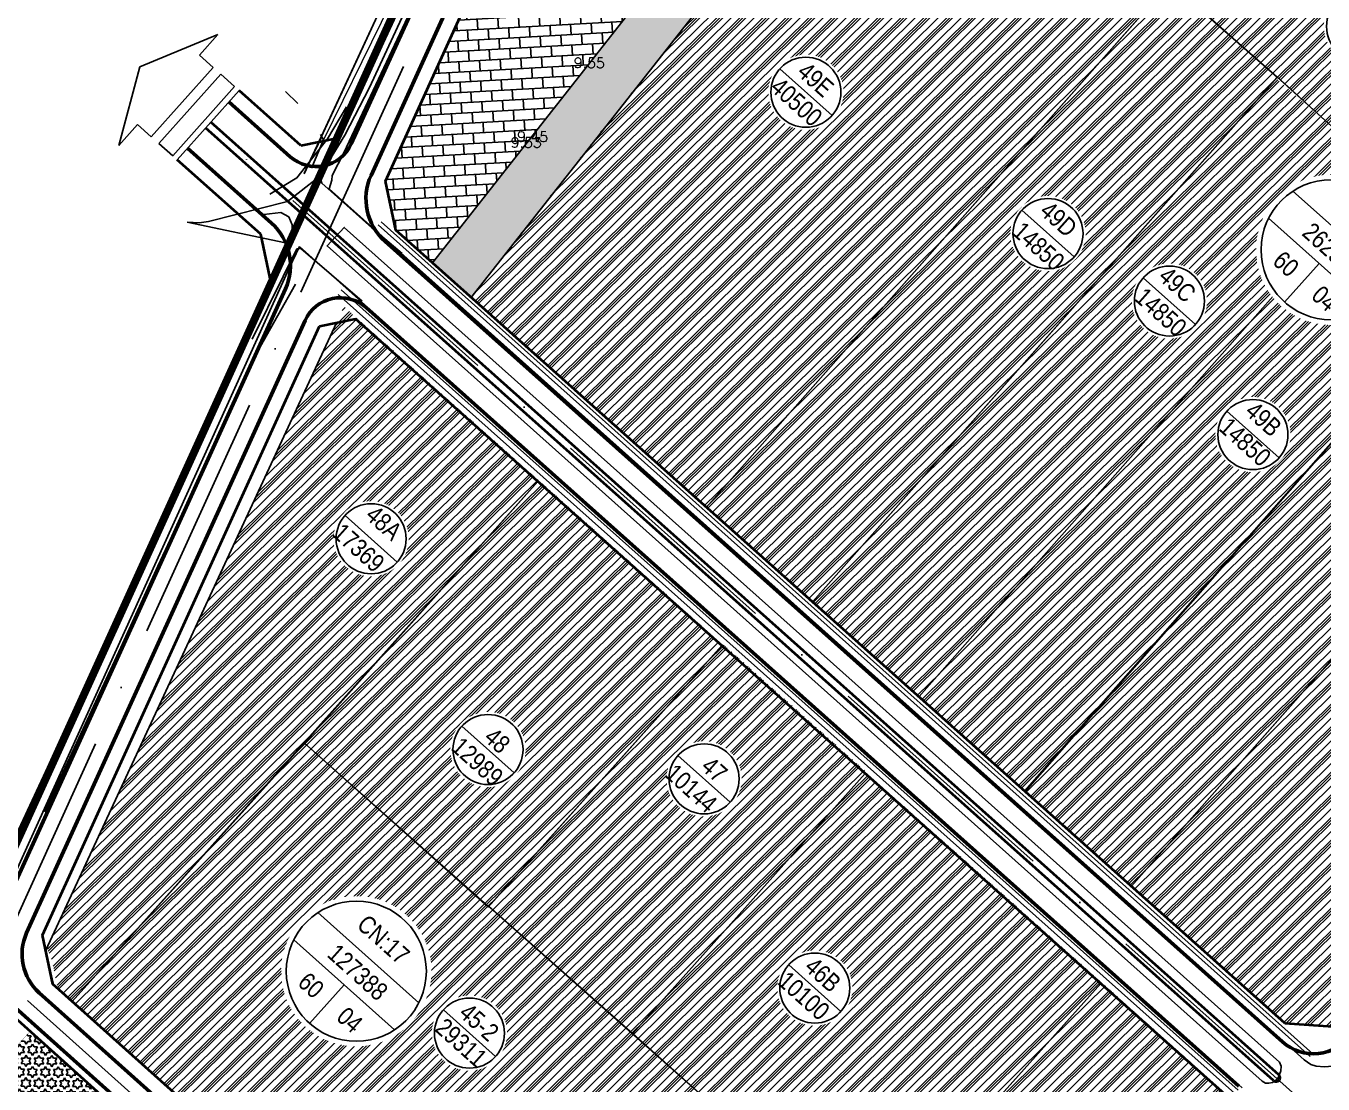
# Model space of a CAD drawing. Extents: x 577299 to 581055, y 2342699 to 2346415.
# Drawn here: x 577668 to 578170, y 2345408 to 2345818 of the extents above; entities that cross this region are included whole.
import ezdxf
from ezdxf.enums import TextEntityAlignment as Align

# ---------------------------------------------------------------- set-up
doc = ezdxf.new("R2010")
doc.units = 0
doc.header["$LTSCALE"] = 10
doc.header["$MEASUREMENT"] = 0
doc.set_wipeout_variables(frame=1)
for name, pattern in [('ACAD_ISO10W100', [18, 12, -3, 0, -3]), ('CENTER', [2, 1.25, -0.25, 0.25, -0.25]), ('DUONGDUT', [0.1875, 0.125, -0.0625])]:
    doc.linetypes.add(name, pattern=pattern)
for name, color, linetype in [('BoCo', 103, 'Continuous'), ('cayxanh', 74, 'Continuous'), ('DIA_HINH', 8, 'Continuous'), ('dientich', 11, 'Continuous'), ('DUONG', 7, 'Continuous'), ('HTCN', 192, 'Continuous'), ('HTRanhTN', 147, 'Continuous'), ('HTTruongHoc', 40, 'Continuous'), ('KYHIEU', 2, 'Continuous'), ('Lopcaodo', 7, 'Continuous'), ('Lopduong', 7, 'Continuous'), ('THUA', 60, 'Continuous'), ('Tim dg', 6, 'CENTER'), ('Vhe', 5, 'Continuous')]:
    doc.layers.add(name, color=color, linetype=linetype)
for name, color, linetype, lineweight in [('dqh', 7, 'Continuous', 60), ('DuongQH', 7, 'Continuous', 60), ('r-g-t-ke', 7, 'Continuous', 20), ('whe', 142, 'Continuous', 35), ('wlong-duong', 40, 'Continuous', 53)]:
    doc.layers.add(name, color=color, linetype=linetype, lineweight=lineweight)
doc.styles.add('CHUHOA', font='VHARIALN.TTF')
doc.styles.add('CHUNHO', font='romans.shx')
doc.linetypes.add('BOCAP_XAY', pattern='A,0.75,[147,LTTLL.SHX,S=0.1,R=0,X=0,Y=0],0.75', length=1.5)
pattern_1 = [(359.5822414465865, (-17089.49387132749, 4285.578996322351), (0.0157859059371963, 2.165005960155136), [1.25, -1.25]), (59.58224144658642, (-17089.49387132749, 4285.578996322351), (-1.867057207870469, 1.096173975640932), [1.25, -1.25]), (119.5822414465864, (-17088.86099498766, 4286.656942308764), (-1.882843113807666, -1.068831984514204), [1.249999999999999, -1.249999999999999])]
pattern_2 = [(44.58224144658647, (-17089.49387132749, 4285.578996322351), (-4.387077063733642, 4.451522754840438), []), (44.58224144658647, (-17090.04225596041, 4286.135436666897), (-4.387077063733642, 4.451522754840438), []), (44.58224144658647, (-17090.59064059355, 4286.691877011443), (-4.387077063733642, 4.451522754840438), []), (44.58224144658647, (-17092.2357944923, 4288.361198044266), (-4.387077063733642, 4.451522754840438), [])]

# ---------------------------------------------------------------- blocks, each defined once
blk = doc.blocks.new('dct')
at = {"layer": 'Lopcaodo', "style": 'CHUNHO'}
blk.add_attdef('CAO_DO', (0, 0), '', height=4, dxfattribs=at)
blk = doc.blocks.new('KH1')
blk.add_wipeout([(-9.815119456102614, 12.404740682925475), (-7.928703719729572, 13.630616989834209), (-6.2936617965533905, 14.440019016168051), (-4.990080078460707, 14.941880748275345), (-3.044045688846083, 15.479942078704141), (-1.6776825051704556, 15.717712344924973), (0.6337484963214628, 15.871199986289284), (0.6338390846552322, 15.871199985577611), (2.707968272994698, 15.747705651788497), (4.264333061747788, 15.49003355722894), (5.932968518104801, 15.048646055482408), (8.148035402664583, 14.173775639725346), (9.750643573235187, 13.305567916785371), (11.432544526336198, 12.13691817495312), (13.033011343902768, 10.712735401930697), (14.252265038467932, 9.350260761654248), (15.372318226482388, 7.790299001081667), (16.15638603063238, 6.429811262014283), (17.216303460202514, 3.9225681688419805), (17.75712989380162, 1.9085119984362997), (18.055526878773183, -0.17075637020022327), (18.1148684198123, -1.6099199372964215), (17.902499176973883, -4.3264993486354335), (17.43264955666622, -6.445876608543406), (16.65104186108533, -8.612481399515094), (15.720640707677818, -10.440278774586742), (13.845997719605073, -13.056579896551165), (12.145833946884872, -14.76520185595387), (10.189406421313485, -16.248190169707442), (7.410489096666792, -17.724054745070433), (5.4833893786393695, -18.40487564161338), (3.5570247796099324, -18.844884676209176), (0.6337484964899325, -19.091039860894025), (-2.1303580842449055, -18.871126980138676), (-3.947856328314831, -18.479965906793954), (-5.712765514219493, -17.89829965082342), (-7.110599306181582, -17.282017145322786), (-8.465822403928197, -16.53598315617877), (-10.165047533860744, -15.356758049176381), (-10.165047533860744, -15.356758049176381), (-12.946862911990596, -12.617033435934104), (-14.185428233028558, -10.882543884214865), (-15.363752714218656, -8.657579748098023), (-16.13676136185695, -6.5434331753345525), (-16.760585714776546, -3.3496587447714887), (-16.76058571463039, -1.609919936667339), (-16.639835790760607, 1.0757531002613305), (-16.228061740090737, 3.0019028418333207), (-15.032075385260196, 6.147110157236604), (-13.344101922620645, 8.888139475993455), (-12.056425908261755, 10.412934439835649)])
blk.add_line((16.90621199877933, -1.609919938258827), (-15.63871500501409, -1.609911752399057))
blk.add_circle((0.6337484971154481, -1.609919938258827), 16.2724635018339)
blk = doc.blocks.new('1898')
at = {"layer": 'Vhe', "color": 5}
for p, q in [((12423.54196934628, -118.4557452017194, -0.9760984428329067), (12404.06507459246, -128.3742790229663, -0.9760984428329067)), ((12423.54196934628, -118.4557452017184, -0.9760984428329067), (12404.06507459246, -128.3742790229654, -0.9760984428329067)), ((12423.54196934628, -118.4557452017184, -0.9760984428329067), (12419.1907688026, -124.2033821880637, -0.9760984428329067)), ((12423.02252679349, -127.1041825505187, -0.9760984428329067), (12408.51852498122, -146.2629725049984, -0.9760984428329067)), ((12404.06507459246, -128.3742790229663, -0.9760984428329067), (12400.33556644664, -149.1098091288842, -0.9760984428329067)), ((12424.57511449911, -128.2734364923228, 5.235), (12410.07111268683, -147.4322264467998, 5.235)), ((12424.57511449911, -128.2734364923228, 5.235), (12428.40687249001, -131.1742368547796, 5.235)), ((12428.40687249001, -131.1742368547796, 5.235), (12413.90287067773, -150.3330268092566, 5.235)), ((12404.68676699032, -143.3621721425425, -0.9760984428329067), (12400.33556644664, -149.1098091288842, -0.9760984428329067)), ((12408.51852498122, -146.2629725049984, -0.9760984428329067), (12404.68676699032, -143.3621721425425, -0.9760984428329067)), ((12413.90287067773, -150.3330268092575, 5.235), (12410.07111268683, -147.4322264467998, 5.235))]:
    blk.add_line(p, q, dxfattribs=at)
at = {"layer": 'Vhe'}
blk.add_line((12429.67756111581, -132.0717324268215, 5.235), (12415.16553987168, -151.2411154998372, 5.235), dxfattribs=at)
at = {"layer": 'Vhe', "color": 5, "elevation": -0.976098442832907}
blk.add_lwpolyline([(12419.1907688026, -124.2033821880637), (12423.02252679349, -127.1041825505187)], dxfattribs=at)
blk = doc.blocks.new('vfgf')
blk.add_wipeout([(582058.1788077278, 2343877.0589778256), (582061.8886299017, 2343876.5144697707), (582064.8252940959, 2343875.725914554), (582067.0086159023, 2343874.917781221), (582070.0353965418, 2343873.4472791655), (582072.0063550356, 2343872.239665367), (582075.0665776745, 2343869.8856586204), (582075.0666909824, 2343869.8855588385), (582077.5250047428, 2343867.4464832027), (582079.1879001233, 2343865.409882899), (582080.7888662094, 2343863.019825981), (582082.5958418873, 2343859.4856823822), (582083.6440873254, 2343856.634482372), (582084.4605826234, 2343853.3201474342), (582084.8937553229, 2343849.7758873194), (582084.9180732602, 2343846.7287101983), (582084.600782554, 2343843.543781533), (582084.0829544647, 2343840.978437353), (582082.6470357972, 2343836.674878614), (582081.1050678599, 2343833.5599699984), (582079.1880371108, 2343830.630524076), (582077.6770549808, 2343828.765041511), (582074.4191689637, 2343825.6010388047), (582071.49702916, 2343823.467631082), (582068.1329193705, 2343821.618545402), (582064.9558862739, 2343820.3571359133), (582059.7292671476, 2343819.1495202677), (582055.7206769198, 2343818.8850531257), (582051.6400801173, 2343819.185079543), (582046.5385520743, 2343820.3999708593), (582043.3782085691, 2343821.671051798), (582040.4840335381, 2343823.2425327334), (582036.5564378715, 2343826.154564204), (582033.3412968918, 2343829.474236008), (582031.4988085395, 2343831.9654383357), (582029.9319363468, 2343834.637000623), (582028.8623345064, 2343836.947535747), (582027.9889489292, 2343839.373430488), (582027.1624329226, 2343842.7200753917), (582027.1624329226, 2343842.7200753917), (582026.7006589305, 2343849.211056972), (582027.0619520908, 2343852.744825133), (582028.0388420427, 2343856.825729498), (582029.4006416909, 2343860.3215757315), (582032.1382288296, 2343865.0035072933), (582034.0545129413, 2343867.1795887575), (582037.1637579701, 2343870.405850152), (582039.8004204413, 2343872.361536065), (582044.7607481087, 2343874.9782378767), (582049.8912646294, 2343876.547477094), (582053.1814299362, 2343877.0363579346)]).dxf.layer = 'KYHIEU'
at = {"layer": 'KYHIEU'}
for p, q in [((582080.11775702, 2343835.989211664), (582040.8035025845, 2343870.609845393)), ((582070.8195247275, 2343825.430385244), (582031.5052647925, 2343860.051023817)), ((582051.1623947598, 2343842.740704531), (582037.8877412715, 2343827.666367392))]:
    blk.add_line(p, q, dxfattribs=at)
blk.add_circle((582055.8115077729, 2343848.02011141), 27.1207725030565, dxfattribs=at)

msp = doc.modelspace()

# ---------------------------------------------------------------- hatches: boundary and pattern name
at = {"layer": 'cayxanh'}
h = msp.add_hatch(dxfattribs=at)
h.set_pattern_fill('STARS', color=256, scale=9.999999999999998, angle=-0.4177585534135331, style=0)
h.set_pattern_definition(pattern_1)
h.paths.add_polyline_path([(577658.1243068739, 2345415.870756166), (577668.3938521715, 2345395.133620271), (577662.3454105614, 2345384.201749323), (577656.2890293291, 2345377.402969098), (577701.7616059524, 2345332.917546984), (577747.453006794, 2345358.603720785), (577669.7806143763, 2345428.155729246), (577668.9731085445, 2345427.986184596)])
at = {"layer": 'HTCN'}
h = msp.add_hatch(dxfattribs=at)
h.set_pattern_fill('PLASTI', color=256, scale=24.99999999999999, angle=44.58224144658646, style=0)
h.set_pattern_definition(pattern_2)
h.paths.add_polyline_path([(578008.4343009633, 2345926.300719439), (577913.8849208446, 2345806.432409316), (577900.389869025, 2345789.365040825), (577875.9691826182, 2345758.533994935), (577840.0186230624, 2345712.608230151), (577931.2811572838, 2345631.463325029), (578111.0897256478, 2345835.122954559), (578022.8219047398, 2345913.508616266)])
h = msp.add_hatch(dxfattribs=at)
h.set_pattern_fill('PLASTI', color=256, scale=24.99999999999999, angle=44.58224144658646, style=0)
h.set_pattern_definition(pattern_2)
h.paths.add_polyline_path([(578382.5689621547, 2345663.548985162), (578393.8895327654, 2345676.066777381), (578263.779505319, 2345793.706228075), (578171.3653584488, 2345877.243908004), (578123.7302925219, 2345823.30133154), (578152.34319402, 2345798.040766108), (578193.0589942925, 2345761.171846921), (578193.816051159, 2345760.529797799), (578230.5790825495, 2345801.236213697)])
h = msp.add_hatch(dxfattribs=at)
h.set_pattern_fill('PLASTI', color=256, scale=24.99999999999999, angle=44.58224144658646, style=0)
h.set_pattern_definition(pattern_2)
h.paths.add_polyline_path([(577931.2811572838, 2345631.463325029), (577972.4951379374, 2345594.930950047), (578152.3352159655, 2345798.04780944), (578110.755630915, 2345834.755859788)])
h = msp.add_hatch(dxfattribs=at)
h.set_pattern_fill('PLASTI', color=256, scale=24.99999999999999, angle=44.58224144658646, style=0)
h.set_pattern_definition(pattern_2)
h.paths.add_polyline_path([(577972.4994549777, 2345594.922161088), (578013.6872884531, 2345558.13780728), (578193.0667004823, 2345761.165023845), (578151.9354893772, 2345797.582681303)])
h = msp.add_hatch(dxfattribs=at)
h.set_pattern_fill('PLASTI', color=256, scale=24.99999999999999, angle=44.58224144658646, style=0)
h.set_pattern_definition(pattern_2)
h.paths.add_polyline_path([(578013.699181305, 2345558.15478933), (578054.7694487493, 2345521.410451837), (578233.3658748027, 2345724.597887903), (578193.0668506159, 2345761.164718191)])
h = msp.add_hatch(dxfattribs=at)
h.set_pattern_fill('PLASTI', color=256, scale=24.99999999999999, angle=44.58224144658646, style=0)
h.set_pattern_definition(pattern_2)
h.paths.add_polyline_path([(578233.3658748027, 2345724.597887903), (578274.6054060496, 2345687.151140041), (578095.8397161942, 2345484.666114345), (578054.5944349887, 2345521.623562514)])
h = msp.add_hatch(dxfattribs=at)
h.set_pattern_fill('PLASTI', color=256, scale=24.99999999999999, angle=44.58224144658646, style=0)
h.set_pattern_definition(pattern_2)
h.paths.add_polyline_path([(577685.71420945, 2345440.048078177), (577680.1254048296, 2345445.079303389), (577678.0137772697, 2345455.701511436), (577675.93120101, 2345460.841832546), (577790.9498302382, 2345709.164809695), (577866.3492183876, 2345641.924591825)])
h = msp.add_hatch(dxfattribs=at)
h.set_pattern_fill('PLASTI', color=256, scale=24.99999999999999, angle=44.58224144658646, style=0)
h.set_pattern_definition(pattern_2)
h.paths.add_polyline_path([(578095.8397161942, 2345484.666114345), (578155.1181110474, 2345431.699710334), (578174.6337091567, 2345430.339350338), (578345.6015625279, 2345622.684472004), (578274.8018790903, 2345687.373676729)])
h = msp.add_hatch(dxfattribs=at)
h.set_pattern_fill('PLASTI', color=256, scale=24.99999999999999, angle=44.58224144658646, style=0)
h.set_pattern_definition(pattern_2)
h.paths.add_polyline_path([(577775.608688642, 2345540.061420016), (577846.7435824294, 2345476.603602044), (577937.5134027405, 2345578.29996127), (577866.3551083296, 2345641.931203733)])
h = msp.add_hatch(dxfattribs=at)
h.set_pattern_fill('PLASTI', color=256, scale=24.99999999999999, angle=44.58224144658646, style=0)
h.set_pattern_definition(pattern_2)
h.paths.add_polyline_path([(577847.0362115828, 2345476.917619273), (577902.8604042006, 2345427.586271974), (577993.4425485113, 2345528.745362431), (577937.7018717662, 2345578.497106222)])
h = msp.add_hatch(dxfattribs=at)
h.set_pattern_fill('PLASTI', color=256, scale=24.99999999999999, angle=44.58224144658646, style=0)
h.set_pattern_definition(pattern_2)
h.paths.add_polyline_path([(577803.4569104577, 2345335.207036961), (577893.4383585963, 2345435.861494771), (577775.6129848328, 2345540.052672399), (577685.7142094495, 2345440.048078177)])
h = msp.add_hatch(dxfattribs=at)
h.set_pattern_fill('PLASTI', color=256, scale=24.99999999999999, angle=44.58224144658646, style=0)
h.set_pattern_definition(pattern_2)
h.paths.add_polyline_path([(577902.8604041659, 2345427.586272003), (577993.0986649415, 2345528.681874377), (578045.3918561786, 2345482.274936806), (577955.0212264238, 2345380.89745668)])
h = msp.add_hatch(dxfattribs=at)
h.set_pattern_fill('PLASTI', color=256, scale=24.99999999999999, angle=44.58224144658646, style=0)
h.set_pattern_definition(pattern_2)
h.paths.add_polyline_path([(578045.3918561791, 2345482.274936803), (578084.3604246576, 2345447.399603655), (577993.862161187, 2345346.302979468), (577955.0190672313, 2345380.895034503)])
h = msp.add_hatch(dxfattribs=at)
h.set_pattern_fill('PLASTI', color=256, scale=24.99999999999999, angle=44.58224144658646, style=0)
h.set_pattern_definition(pattern_2)
h.paths.add_polyline_path([(578084.3604246574, 2345447.399603656), (578134.0638282811, 2345402.917016081), (578135.1230269694, 2345386.645571764), (578053.261421903, 2345292.912921056), (577993.8737185481, 2345346.29268696)])
h = msp.add_hatch(dxfattribs=at)
h.set_pattern_fill('PLASTI', color=256, scale=24.99999999999999, angle=44.58224144658646, style=0)
h.set_pattern_definition(pattern_2)
h.paths.add_polyline_path([(577803.4569104577, 2345335.207036961), (577847.8784300312, 2345294.814246026), (577937.623114588, 2345396.389137474), (577893.4383585963, 2345435.861494771)])
at = {"layer": 'HTTruongHoc'}
h = msp.add_hatch(dxfattribs=at)
h.set_pattern_fill('AR-B816', color=1, scale=0.4999999999999999, angle=44.58224144658646, style=0)
h.set_pattern_definition([(3.214669974662887, (581381.0807274815, 2344376.620268733), (-0.2243085731758463, 3.993705755811238), []), (93.21466997466288, (581381.0807274815, 2344376.620268733), (-4.218014328987085, 3.769397182635391), [3.999999999999999, -3.999999999999999])])
h.paths.add_polyline_path([(577900.398514216, 2345821.630637354), (577849.6750561784, 2345851.638024746), (577806.9874702764, 2345757.715827258), (577810.9765947587, 2345738.802514454), (577825.1952659131, 2345726.117154791)])
edge = h.paths.add_edge_path(flags=24)
edge.add_line((577890.0524774829, 2345813.153719049), (577890.1010852603, 2345819.820208465))
edge.add_line((577890.1010852603, 2345819.820208465), (577906.2911310304, 2345819.702160842))
edge.add_line((577906.2911310305, 2345819.702160842), (577906.2425232532, 2345813.035671426))
edge.add_line((577906.2425232532, 2345813.035671426), (577890.052477483, 2345813.153719049))
edge.add_line((577892.654530033, 2345817.344382196), (577892.7031378103, 2345824.010871613))
edge.add_line((577892.7031378105, 2345824.010871613), (577906.4170589333, 2345823.910878333))
edge.add_line((577906.4170589333, 2345823.910878333), (577906.368451156, 2345817.244388916))
edge.add_line((577906.368451156, 2345817.244388916), (577892.6545300331, 2345817.344382196))
edge = h.paths.add_edge_path(flags=24)
edge.add_line((577876.5647419592, 2345796.09560258), (577876.6133497366, 2345802.762091997))
edge.add_line((577876.6133497366, 2345802.762091996), (577892.8033955067, 2345802.644044373))
edge.add_line((577892.8033955068, 2345802.644044374), (577892.7547877295, 2345795.977554957))
edge.add_line((577892.7547877295, 2345795.977554957), (577876.5647419593, 2345796.09560258))
edge.add_line((577879.1667945096, 2345800.286265728), (577879.215402287, 2345806.952755145))
edge.add_line((577879.2154022871, 2345806.952755145), (577894.0721501703, 2345806.844429091))
edge.add_line((577894.0721501702, 2345806.84442909), (577894.0235423929, 2345800.177939674))
edge.add_line((577894.0235423929, 2345800.177939674), (577879.1667945096, 2345800.286265727))
edge = h.paths.add_edge_path(flags=24)
edge.add_line((577854.6044965344, 2345767.475969617), (577854.6531043118, 2345774.142459033))
edge.add_line((577854.6531043118, 2345774.142459032), (577870.8431500818, 2345774.024411409))
edge.add_line((577870.8431500819, 2345774.02441141), (577870.7945423046, 2345767.357921994))
edge.add_line((577870.7945423046, 2345767.357921994), (577854.6044965346, 2345767.475969617))
edge.add_line((577857.2065490852, 2345771.666632766), (577857.2551568625, 2345778.333122182))
edge.add_line((577857.2551568627, 2345778.333122182), (577872.111904746, 2345778.224796129))
edge.add_line((577872.1119047459, 2345778.224796128), (577872.0632969686, 2345771.558306712))
edge.add_line((577872.0632969686, 2345771.558306712), (577857.2065490852, 2345771.666632765))
edge = h.paths.add_edge_path(flags=24)
edge.add_line((577852.0238342343, 2345765.233716854), (577852.0724420117, 2345771.900206269))
edge.add_line((577852.0724420117, 2345771.900206269), (577868.4529589085, 2345771.78076985))
edge.add_line((577868.4529589085, 2345771.780769851), (577868.4043511312, 2345765.114280435))
edge.add_line((577868.4043511312, 2345765.114280435), (577852.0238342343, 2345765.233716854))
edge.add_line((577854.7211223473, 2345769.423685603), (577854.7697301246, 2345776.090175019))
edge.add_line((577854.7697301247, 2345776.090175019), (577869.6264780081, 2345775.981848965))
edge.add_line((577869.626478008, 2345775.981848965), (577869.5778702307, 2345769.315359549))
edge.add_line((577869.5778702307, 2345769.315359549), (577854.7211223473, 2345769.423685603))

# ---------------------------------------------------------------- linework, layer by layer
at = {"layer": 'DUONG', "extrusion": (0.002985593538664525, 0.01006426586085886, 0.9999448968737746)}
for p, q in [((578045.5623364134, 2346342.496491588), (577775.5293727999, 2345760.648064683)), ((578045.5645603887, 2346342.496262748), (577775.5322259846, 2345760.648656584)), ((578045.5645603887, 2346342.496262748), (577775.5322259846, 2345760.648656584)), ((578051.4583631414, 2346339.760295305), (577781.4253995288, 2345757.911868399)), ((578051.4605879744, 2346339.760067582), (577781.428253571, 2345757.912461418)), ((578051.4605879744, 2346339.760067582), (577781.428253571, 2345757.912461418))]:
    msp.add_line(p, q, dxfattribs=at)
at = {"layer": 'HTRanhTN', "linetype": 'BOCAP_XAY', "ltscale": 0.5}
for points in [[(577804.1577620842, 2345740.789348671), (578165.0539265107, 2345418.698421869)], [(578166.14864816, 2345419.753468082), (577805.3760043504, 2345742.052499802)], [(578138.262148442, 2345402.368331945), (577788.714947735, 2345713.852229263)], [(578137.1881948332, 2345405.670250122), (577789.9126831235, 2345715.59454265)]]:
    msp.add_lwpolyline(points, dxfattribs=at)
at = {"layer": 'Lopduong', "extrusion": (-8.808610510276466e-05, -0.0001148996954278032, 0.999999989519449)}
for p, q in [((577768.2906180436, 2345792.460845687), (577773.1425409114, 2345787.802465231)), ((577768.2907294715, 2345792.460991034), (577773.1425334241, 2345787.802455465)), ((577853.6438316042, 2345660.17858048), (577911.5524391776, 2345608.525083805))]:
    msp.add_line(p, q, dxfattribs=at)
at = {"layer": 'Lopduong'}
for points in [[(578001.240668633, 2346228.735473183), (577937.4792200073, 2346088.868527912), (577911.136961198, 2346031.051057673), (577858.1957128712, 2345911.750891643), (577790.9216687782, 2345768.666596651), (577786.3297140924, 2345759.911844789), (577786.3126410814, 2345758.118921614), (577785.2292072626, 2345754.771732172)], [(577791.886137173, 2345786.55704007), (577784.5361391166, 2345774.103299324), (577772.7397620729, 2345759.007907788), (577762.1912900687, 2345752.672650383)], [(578152.3100265907, 2345426.850556854), (577785.2292072626, 2345754.771732172)], [(577759.953878796, 2345744.806754707), (577766.4925162257, 2345745.556100128), (577769.5985851495, 2345743.908409368), (577770.9076615949, 2345740.896784581), (577770.9093272034, 2345737.010669139), (577766.9498366511, 2345725.574234573), (577645.706043609, 2345465.455932231)], [(578153.1974568944, 2345416.482810838), (577791.0573887324, 2345739.825840471), (577784.3949438604, 2345732.657227122), (578146.5201009945, 2345409.18930289)], [(577651.4260069693, 2345462.845171359), (577769.7757442407, 2345724.04258961), (577773.6943398318, 2345732.47624253)], [(577773.6943398318, 2345732.47624253), (578138.7429928288, 2345406.596938415)], [(578152.3211698241, 2345426.867897062), (578162.7786447471, 2345417.424192109), (578165.3771691921, 2345415.623185527), (578167.383871492, 2345415.038680711), (578170.5620567375, 2345414.718398734), (578173.6828990749, 2345415.012670896), (578175.8036165237, 2345415.515162193), (578178.9708084229, 2345416.933055163), (578181.9954438386, 2345419.051290655), (578187.5256047281, 2345425.015615473), (578381.4897828137, 2345640.665514264)], [(578146.5302683276, 2345409.205477384), (578147.7121636961, 2345408.428560184), (578149.0326472213, 2345408.366397011), (578150.5008543471, 2345408.707890548), (578152.1158096862, 2345409.890068307), (578152.8095070757, 2345410.72271525), (578153.7219396695, 2345413.154415635), (578153.8356962153, 2345414.973445169), (578153.2077213526, 2345416.49929299)]]:
    msp.add_lwpolyline(points, dxfattribs=at)
at = {"layer": 'Lopduong', "extrusion": (-8.808610510276466e-05, -0.0001148996954278032, 0.999999989519449)}
for points, elevation in [([(577884.3579842217, 2345975.843848476), (577835.9595386706, 2345869.839858779), (577800.9093433217, 2345794.06563498), (577791.3036507841, 2345775.539233469)], 1.01293523194073), ([(577884.3579842102, 2345975.843848482), (577835.9595386655, 2345869.839858781), (577800.9093433217, 2345794.065634981), (577791.3036507852, 2345775.53923347)], 1.012935231940673), ([(577776.811892948, 2345763.461738687), (577782.3774111305, 2345775.093075074)], 1.012935231940958), ([(577778.3653762498, 2345762.729529948), (577783.110340723, 2345773.813686469), (577781.9353825934, 2345775.864672071)], 1.012935231941185), ([(577813.5545010945, 2345729.781472587), (577801.7300347951, 2345739.663209824), (577782.3973635559, 2345756.941421551), (577781.5042148512, 2345759.587187697), (577791.3036507848, 2345775.539233469)], 1.012935231940787), ([(577730.2927787794, 2345741.887536917), (577734.8905499612, 2345741.682457628), (577738.4645201422, 2345742.122366624), (577769.1340936051, 2345749.858517954), (577781.5042148512, 2345759.587187697)], 1.012935231941242), ([(577730.2927787794, 2345741.887536917), (577768.2801068055, 2345733.922662917), (577769.4706377524, 2345731.306683867), (577764.5309484353, 2345721.241228728)], 1.012935231940958), ([(577798.074547737, 2345711.25819248), (577786.1980903824, 2345721.482251852), (577774.3216330296, 2345731.706311224), (577772.7347626195, 2345731.517031247), (577767.4522695704, 2345720.800654425), (577755.4802319504, 2345696.545690474)], 1.012935231940958), ([(577675.0672239132, 2345513.537197996), (577688.3509056547, 2345542.054270659), (577704.5418235057, 2345577.145029902), (577718.9258342335, 2345608.695410681), (577732.603918336, 2345637.809571933), (577747.9922466094, 2345671.297944527), (577758.5649605994, 2345693.612868947), (577772.2602664505, 2345717.857852709)], 1.012935231941071), ([(577675.0672239297, 2345513.537197989), (577688.3509056701, 2345542.054270654), (577704.5418235189, 2345577.145029896), (577718.9258342449, 2345608.695410677), (577732.6039183453, 2345637.809571928), (577747.9922466169, 2345671.297944524), (577758.5649606052, 2345693.612868944), (577772.2602664556, 2345717.857852708)], 1.012935231940958)]:
    msp.add_lwpolyline(points, dxfattribs=dict(at, elevation=elevation))
at = {"layer": 'r-g-t-ke', "linetype": 'Continuous', "extrusion": (-8.808610510276466e-05, -0.0001148996954278032, 0.999999989519449), "elevation": 1.012935231941071}
msp.add_lwpolyline([(578016.4962009647, 2346285.218960851), (577959.7341270931, 2346156.322761429), (577910.0462780048, 2346045.894856373), (577865.706609375, 2345949.888906868), (577805.343369293, 2345819.188106474), (577783.1103715493, 2345773.813740904), (577778.3654070765, 2345762.729584385)], dxfattribs=at)
at = {"layer": 'THUA', "extrusion": (-8.808610510276466e-05, -0.0001148996954278032, 0.999999989519449), "elevation": 1.012935231940787}
msp.add_lwpolyline([(577800.7318474996, 2345217.982890903), (577787.9612660574, 2345229.720698906), (577731.7319521215, 2345279.763563523), (577691.7685796751, 2345312.626873655), (577636.7574760274, 2345360.085277845), (577570.596163612, 2345419.98789363)], dxfattribs=at)
at = {"layer": 'whe'}
for p, q in [((577774.3110297765, 2345771.514142283), (577750.3566865358, 2345792.885299702)), ((577774.3110297765, 2345771.514142283), (577788.2305916394, 2345774.450003685)), ((577758.709884739, 2345737.188148103), (577726.3905094299, 2345766.022270183)), ((577810.9765947594, 2345738.802514453), (577806.9874702764, 2345757.715827258)), ((577762.6990092217, 2345718.274835298), (577758.709884739, 2345737.188148103)), ((577655.5246365338, 2345482.467342685), (577762.6990092217, 2345718.274835298)), ((577781.4558878588, 2345701.540658871), (577795.3754497217, 2345704.476520272)), ((577678.2360661437, 2345446.759606553), (577674.2615730122, 2345465.689289068)), ((578155.191810746, 2345431.706740953), (578173.8499383663, 2345430.406747621, 1.33027894898e-05))]:
    msp.add_line(p, q, dxfattribs=at)
msp.add_arc((578151.9189775395, 2345410.504266403), 1.499999999963414, 228.2618660656493, 48.26186606564924, dxfattribs=at)
at = {"layer": 'wlong-duong'}
for p, q in [((577770.1459225928, 2345767.189302322), (577746.3623236849, 2345788.408128116)), ((577762.8717970354, 2345741.515838423), (577730.384872281, 2345770.49944177)), ((577662.7811851895, 2345483.932494234), (577768.2542096036, 2345715.996641674)), ((577668.089169519, 2345466.609498365), (577775.8989158999, 2345703.814954631))]:
    msp.add_line(p, q, dxfattribs=at)
for centre, radius, start, end in [((577780.1318297202, 2345778.382231288), 15, 228.2618660656493, 335.5582303868845), ((577821.4606795828, 2345750.891119951), 22, 155.5582303868845, 228.2618660656493), ((577748.2257999154, 2345725.099542606), 22, 335.5582303868845, 48.26186606564924), ((577789.5546497782, 2345697.608431269), 15, 48.26186606564924, 155.5582303868845), ((577686.2968146896, 2345458.334133881), 20, 155.5582303868845, 228.1570362846475), ((578166.4338438902, 2345437.863509608, 0.0044182496829205), 18.07827874794026, 228.2478607863674, 323.4101118495766)]:
    msp.add_arc(centre, radius, start, end, dxfattribs=at)

# ---------------------------------------------------------------- block references
at = {"layer": 'DIA_HINH', "extrusion": (-8.808610510276466e-05, -0.0001148996954278032, 0.999999989519449)}
ref = msp.add_blockref('dct', (577884.7001645158, 2345801.749520599, -310.9114966624588), dxfattribs=dict(at, rotation=359.582242646038))
ref.add_attrib('CAO_DO', '9.55', (577879.9369975356, 2345801.593769358, -310.9114966624591), dxfattribs={"layer": 'Lopcaodo', "extrusion": (-8.808610510276466e-05, -0.0001148996954278032, 0.999999989519449), "height": 3.999999999999999, "rotation": 359.5822426428329, "style": 'CHUNHO'})
ref = msp.add_blockref('dct', (577860.2544901855, 2345770.886937969, -310.9314966624591), dxfattribs=dict(at, rotation=359.582242646038))
ref.add_attrib('CAO_DO', '9.53', (577855.4913232047, 2345770.731186732, -310.9314966624593), dxfattribs={"layer": 'Lopcaodo', "extrusion": (-8.808610510276466e-05, -0.0001148996954278032, 0.999999989519449), "height": 3.999999999999999, "rotation": 359.5822426428329, "style": 'CHUNHO'})
ref = msp.add_blockref('dct', (577862.7399099076, 2345773.129875953, -311.0114966624592), dxfattribs=dict(at, rotation=359.582242646038))
ref.add_attrib('CAO_DO', '9.45', (577857.9767429278, 2345772.974124718, -311.0114966624592), dxfattribs={"layer": 'Lopcaodo', "extrusion": (-8.808610510276466e-05, -0.0001148996954278032, 0.999999989519449), "height": 3.999999999999999, "rotation": 359.5822426428329, "style": 'CHUNHO'})
at = {"layer": 'Vhe', "color": 3, "linetype": 'Continuous', "extrusion": (0.08531115006969427, -0.0761113756792874, 0.9934430361958317), "xscale": 1.497319690763459, "yscale": 1.497319690737695, "zscale": 1.497319691011102, "rotation": 307.1272381856758}
msp.add_blockref('1898', (2123967.823754935, 1138088.498035031, -129260.8146453232), dxfattribs=at)

# ---------------------------------------------------------------- next in the draw order: block references
at = {"layer": 'KYHIEU', "xscale": 0.833333333333181, "yscale": 0.833333333333181, "zscale": 0.833333333333181, "rotation": 318.2146987994943}
for p in [(577970.310954744, 2345793.531882264), (578064.0458179619, 2345738.795711577), (578111.073125687, 2345712.677825941), (578143.4007621966, 2345660.93740466), (577801.9677368524, 2345620.606894734), (577847.2143477432, 2345538.980297097, 321.4149635070984), (577930.8915428403, 2345527.614232144), (577840.0409581561, 2345429.154531694)]:
    msp.add_blockref('KH1', p, dxfattribs=at)

# ---------------------------------------------------------------- next in the draw order: hatches: boundary and pattern name
at = {"layer": 'cayxanh'}
h = msp.add_hatch(dxfattribs=at)
h.set_pattern_fill('STARS', color=256, scale=9.999999999999998, angle=-0.4177585534135331, style=0)
h.set_pattern_definition(pattern_1)
h.paths.add_polyline_path([(577825.1952659129, 2345726.11715479), (577840.1495609144, 2345712.77436929), (578008.4343009635, 2345926.300719441), (577993.545858966, 2345939.453014708), (577900.4018842434, 2345821.634917529)])

# ---------------------------------------------------------------- next in the draw order: linework, layer by layer
at = {"layer": 'BoCo', "elevation": 2.109245e-10}
msp.add_lwpolyline([(577993.545858966, 2345939.453014708), (578008.4343009635, 2345926.300719441), (578008.4343009635, 2345926.300719441), (577840.018623062, 2345712.608230151), (577810.9765947589, 2345738.802514453), (577806.9874702764, 2345757.715827258), (577849.6750561784, 2345851.638024746), (577900.4018842434, 2345821.634917529), (577993.545858966, 2345939.453014708)], dxfattribs=at)
at = {"layer": 'dientich'}
for points in [[(577931.2811572838, 2345631.463325029), (577825.1952659129, 2345726.11715479), (577900.4018841791, 2345821.634917447), (577975.4955922919, 2345916.834253164), (577993.4872909305, 2345939.59019401), (578022.8219047398, 2345913.508616266), (578062.131985432, 2345878.599555917), (578111.0897256478, 2345835.122954559)], [(578382.9628808124, 2345663.225385594), (578394.2235678975, 2345675.766793773), (578263.779505319, 2345793.706228075), (578171.3653584488, 2345877.243908004), (578123.7302925219, 2345823.30133154), (578152.34319402, 2345798.040766108), (578193.0589942925, 2345761.171846921), (578193.816051159, 2345760.529797799), (578230.5790825495, 2345801.236213697)]]:
    msp.add_lwpolyline(points, close=True, dxfattribs=at)
at = {"layer": 'dientich', "extrusion": (-1.381174473628854e-05, 2.811900348554129e-05, 0.9999999995092786)}
for points, elevation in [([(577931.2855682836, 2345631.453529684), (577972.4995489548, 2345594.921154687), (578152.3396269231, 2345798.03801416), (578110.7600418531, 2345834.746064523)], 0.3565419378056731), ([(577972.4995489552, 2345594.921154687), (578013.6873824494, 2345558.136800864), (578193.0667944166, 2345761.16401751), (578152.3560942832, 2345798.021944163)], 0.356541937805666), ([(578013.6991251674, 2345558.154088568), (578054.7693926292, 2345521.409751061), (578233.3658186212, 2345724.597187207), (578193.0667944166, 2345761.16401751)], 0.3565419378056021), ([(578233.3658186212, 2345724.597187207), (578274.6053498868, 2345687.15043933), (578095.8396600923, 2345484.665413554), (578054.5943788692, 2345521.622861739)], 0.3565419378056447), ([(578095.8396600923, 2345484.665413554), (578155.1180549727, 2345431.699009522), (578173.8506778601, 2345430.407554031), (578346.1274273002, 2345622.21055733), (578274.8018229277, 2345687.372976017)], 0.3565419378056234), ([(577775.6130717057, 2345540.051681553), (577846.7479655239, 2345476.593863555), (577937.2068378452, 2345577.939177708), (577865.976088774, 2345641.488553071)], 0.3565419378056589), ([(577847.0361554604, 2345476.91691848), (577902.8603481029, 2345427.58557116), (577992.7984794073, 2345528.342421492), (577937.2068378454, 2345577.939177709)], 0.356541937805666), ([(577847.8785166446, 2345294.813254704), (577937.6170036235, 2345396.392015138), (577775.6130713555, 2345540.051681161), (577685.7142960018, 2345440.0470869)], 0.3565419378056589), ([(577902.8603480682, 2345427.585571191), (577992.7984794076, 2345528.342421492), (578083.98987066, 2345446.984917488), (577993.7714079352, 2345346.177730187)], 0.3565419378056589)]:
    msp.add_lwpolyline(points, close=True, dxfattribs=dict(at, elevation=elevation))
at = {"layer": 'dientich'}
msp.add_lwpolyline([(577788.0640299898, 2345702.934423244), (577795.3754497217, 2345704.476520272), (577865.9761438926, 2345641.48925597), (577685.71420945, 2345440.048078177), (577678.4299136156, 2345446.586025173), (577676.5311083025, 2345454.879965444), (577675.4659037027, 2345459.953312968), (577788.0640299898, 2345702.934423244)], dxfattribs=at)
at = {"layer": 'DuongQH', "linetype": 'DUONGDUT', "ltscale": 100, "extrusion": (-4.704241135184452e-05, -0.0001532615912203006, 0.999999987148948), "const_width": 1.200000002118705, "elevation": 0.147116344260553}
msp.add_lwpolyline([(577577.5037643311, 2345433.972239695), (578218.1605396494, 2344864.512417377)], dxfattribs=at)
at = {"layer": 'DuongQH', "color": 33, "extrusion": (-4.704241135184452e-05, -0.0001532615912203006, 0.999999987148948)}
for points, elevation in [([(577577.2277623799, 2345433.414376716), (578217.743707847, 2344864.063951892)], 0.1471163442603256), ([(577577.7835751207, 2345434.540788497), (578218.5976632354, 2344864.9827146)], 0.1471163442603824)]:
    msp.add_lwpolyline(points, dxfattribs=dict(at, elevation=elevation))
at = {"layer": 'DuongQH', "linetype": 'DUONGDUT', "ltscale": 30, "extrusion": (-8.808610510276466e-05, -0.0001148996954278032, 0.999999989519449), "const_width": 1.2, "elevation": 1.012935231941128}
msp.add_lwpolyline([(577578.2058443887, 2345435.409695482), (577830.4145406232, 2345210.570135175)], dxfattribs=at)
at = {"layer": 'whe'}
for p, q in [((577788.2305916394, 2345774.450003685), (578053.167417632, 2346357.370034579)), ((577806.9874702764, 2345757.715827258), (578008.4135201827, 2346200.898003969)), ((577674.2615730122, 2345465.689289068), (577781.4558878588, 2345701.540658871))]:
    msp.add_line(p, q, dxfattribs=at)
at = {"layer": 'wlong-duong'}
for p, q in [((577793.7875635985, 2345772.175707926), (578058.6297111828, 2346354.887425234)), ((577801.432269895, 2345759.994020882), (578001.4425840608, 2346200.061263615))]:
    msp.add_line(p, q, dxfattribs=at)

# ---------------------------------------------------------------- next in the draw order: texts
at = {"layer": 'dientich', "extrusion": (-1.381174473628854e-05, 2.811900348554129e-05, 0.9999999995092786), "style": 'CHUHOA'}
for s, p in [('40500', (577955.5824022141, 2345793.268069397, 63.91936296826253)), ('14850', (578049.3610334969, 2345737.373540462, 63.92110034160113)), ('14850', (578096.6584506681, 2345711.898521875, 63.92188112319587)), ('14850', (578129.2883148005, 2345661.583835548, 63.91959260014478)), ('17369', (577786.0563316714, 2345620.586995214, 63.91965411601062)), ('12989', (577832.0152178863, 2345537.782810721, 63.91991044114614)), ('10144', (577914.8104435462, 2345527.430009544, 63.92124336648746)), ('29311', (577825.7370119131, 2345428.954913881, 63.9191843240809))]:
    msp.add_text(s, height=6.999999999999998, rotation=318.2146056238481, dxfattribs=at).set_placement(p)
at = {"layer": 'dqh', "color": 7, "lineweight": 25, "extrusion": (-8.815560906920883e-05, -0.0001148463778759, 0.9999999895194491), "char_height": 6.999999999999998, "width": 1263.0542892, "attachment_point": 5, "text_direction": (0.7456469728550448, -0.6663411977024981, -1.07939100560987e-05), "style": 'CHUHOA'}
for s, insert in [('49e', (577973.5799985013, 2345797.070992735, 15.10500674795029)), ('49D', (578067.6706970755, 2345743.016135975, -306.3167446069441)), ('49C', (578113.6175015189, 2345717.698918905, -306.3167446069441)), ('49B', (578147.008216854, 2345665.620553548, -306.3167446069441)), ('48a', (577806.416214644, 2345625.374107697, 15.00157606201713)), ('48', (577850.3005722859, 2345541.121959812, 15.00363092198597)), ('47', (577934.3916528295, 2345529.873064073, 15.00189787445219)), ('45-2', (577843.2533859583, 2345432.002763574, 14.98465406361089))]:
    msp.add_mtext(s, dxfattribs=dict(at, insert=insert))

# ---------------------------------------------------------------- next in the draw order: block references
at = {"layer": 'KYHIEU', "xscale": 0.833333333333181, "yscale": 0.833333333333181, "zscale": 0.833333333333181, "rotation": 318.2146987994943}
msp.add_blockref('KH1', (577973.7605430493, 2345446.600644584), dxfattribs=at)

# ---------------------------------------------------------------- next in the draw order: linework, layer by layer
at = {"layer": 'dientich'}
msp.add_lwpolyline([(578083.9907215047, 2345446.984000269), (578133.3455423324, 2345402.952409222), (578134.4622275361, 2345385.88894743), (578053.8545334833, 2345292.399708166), (577993.8737185481, 2345346.29268696)], close=True, dxfattribs=at)
at = {"layer": 'r-g-t-ke', "linetype": 'DUONGDUT', "ltscale": 30, "const_width": 2.999999999999999}
msp.add_lwpolyline([(580001.0169058503, 2344300.694700704), (579669.83228973, 2344596.089118017), (579647.1131021655, 2344618.972984772), (579119.2098575935, 2345236.078595793), (579042.8935539951, 2345321.469701244), (578991.4687734293, 2345379.009422812), (578900.9748679677, 2345480.263994372), (578900.9748679677, 2345480.263994372), (578900.9748679677, 2345480.263994372), (578900.9748679677, 2345480.263994372), (578900.9748679677, 2345480.263994372), (578900.9748679674, 2345480.263994371), (578862.137930877, 2345517.788374347), (578441.7438208954, 2345871.968095297), (578277.4953215199, 2346019.609394502), (578162.3669369859, 2346114.40580833), (578072.582453453, 2346188.334119678), (578049.9283395938, 2346206.987458391), (578030.9966310996, 2346222.575778163), (578002.7274680533, 2346246.390910191), (577662.1292950544, 2345496.999062592), (577641.8619476918, 2345453.155594463)], dxfattribs=at)
at = {"layer": 'Tim dg', "linetype": 'ACAD_ISO10W100', "ltscale": 0.8}
for p, q in [((577655.0497408335, 2345452.420722636), (578064.092004735, 2346352.404815889)), ((578165.3662102025, 2345398.507154932), (577738.3735979828, 2345779.453784942)), ((577954.6538432515, 2345184.139208227), (577603.2542574385, 2345498.801164733))]:
    msp.add_line(p, q, dxfattribs=at)
at = {"layer": 'whe'}
for p, q in [((578150.9203868271, 2345409.384973506), (577737.3750072699, 2345778.334492046)), ((578152.9175682522, 2345411.623559298), (577739.3721886957, 2345780.573077839)), ((578155.1918107457, 2345431.706740952), (577810.9765947594, 2345738.802514453)), ((578133.3455423324, 2345402.952409222), (577795.3754497217, 2345704.476520272)), ((577952.0216799378, 2345175.422005345), (577597.7507543426, 2345492.655112857)), ((577956.3568907569, 2345197.715366458), (577678.2360661433, 2345446.759606553))]:
    msp.add_line(p, q, dxfattribs=at)
at = {"layer": 'wlong-duong'}
for p, q in [((578154.4019408633, 2345424.370642158), (577806.8146824627, 2345734.474824133)), ((578137.4894332511, 2345407.296177532), (577799.5405569051, 2345708.801360235)), ((577954.0146548357, 2345177.664364665), (577599.7520281945, 2345494.890040811)), ((577952.1858721476, 2345193.396368392), (577672.9549269387, 2345443.434669755))]:
    msp.add_line(p, q, dxfattribs=at)

# ---------------------------------------------------------------- next in the draw order: texts
at = {"layer": 'dientich', "extrusion": (-1.381174473628854e-05, 2.811900348554129e-05, 0.9999999995092786), "style": 'CHUHOA'}
msp.add_text('10100', height=6.999999999999998, rotation=318.2146056238481, dxfattribs=at).set_placement((577958.4082250296, 2345447.105576652, 63.92154304931522))
at = {"layer": 'dqh', "color": 7, "lineweight": 25, "extrusion": (-8.815560906920883e-05, -0.0001148463778759, 0.9999999895194491), "insert": (577976.390004026, 2345450.428569718, 15.0026232074594), "char_height": 6.999999999999998, "width": 1263.0542892, "attachment_point": 5, "text_direction": (0.7456469728550448, -0.6663411977024981, -1.07939100560987e-05), "style": 'CHUHOA'}
msp.add_mtext('46B', dxfattribs=at)

# ---------------------------------------------------------------- next in the draw order: block references
at = {"layer": 'KYHIEU', "xscale": 0.833333333333181, "yscale": 0.833333333333181, "zscale": 0.833333333333181, "rotation": 318.2146987994943}
msp.add_blockref('KH1', (578185.4451904162, 2345819.056745683), dxfattribs=at)
at = {"layer": 'whe', "rotation": 359.5822414465865}
for p in [(-20956.5887171994, 6189.330047111958), (-21334.07361363154, 5909.942306666053)]:
    msp.add_blockref('vfgf', p, dxfattribs=at)

# ---------------------------------------------------------------- next in the draw order: linework, layer by layer
at = {"layer": 'Tim dg', "linetype": 'Continuous', "const_width": 0.1}
msp.add_lwpolyline([(579788.0654767875, 2343537.759699479), (579526.6864461054, 2343771.986921538), (579184.6577477257, 2344074.157000043), (578776.825368701, 2344437.957189567), (578287.7858437826, 2344878.927146584), (577952.0216799378, 2345175.422005345), (577669.422746757, 2345428.488319279), (577669.422746757, 2345428.488319279), (577658.1243068743, 2345415.870756167), (577668.3938521715, 2345395.133620271), (577656.2890293291, 2345377.402969098), (577656.2890293291, 2345377.402969098), (577771.5827611254, 2345264.612124441), (578215.3751568743, 2344872.54698636), (578478.2669321396, 2344637.608329718), (578616.0283348272, 2344514.396750569), (578830.9459029378, 2344323.084307601), (579131.0807545718, 2344057.439936618), (579846.132296074, 2343421.451043373)], dxfattribs=at)

# ---------------------------------------------------------------- next in the draw order: texts
at = {"layer": 'dientich', "style": 'CHUHOA'}
for s, p in [('262929', (578173.810990084, 2345730.777453101, 25331.64384771681)), ('127388', (577796.3260936518, 2345451.389712654, 25331.64384771681))]:
    msp.add_text(s, height=6.999999999999998, rotation=318.2146056214492, dxfattribs=at).set_placement(p, align=Align.MIDDLE_CENTER)
for s, p in [('60', (578150.0765014405, 2345726.060269634, 25331.64384771681)), ('04', (578165.0611820023, 2345712.669327904, 25331.64384771681)), ('60', (577772.5916050086, 2345446.672529188, 25331.64384771681)), ('04', (577787.5762855704, 2345433.281587458, 25331.64384771681))]:
    msp.add_text(s, height=6.999999999999998, rotation=318.2146056214492, dxfattribs=at).set_placement(p)
at = {"layer": 'dqh', "color": 7, "lineweight": 25, "extrusion": (-8.815560906920883e-05, -0.0001148463778759, 0.9999999895194491), "insert": (577806.2220416672, 2345464.008827175, 25346.6894661233), "char_height": 6.999999999999998, "width": 1263.0542892, "attachment_point": 5, "text_direction": (0.7456469728550448, -0.6663411977024981, -1.07939100560987e-05), "style": 'CHUHOA'}
msp.add_mtext('cn:17', dxfattribs=at)

doc.saveas('drawing.dxf')
